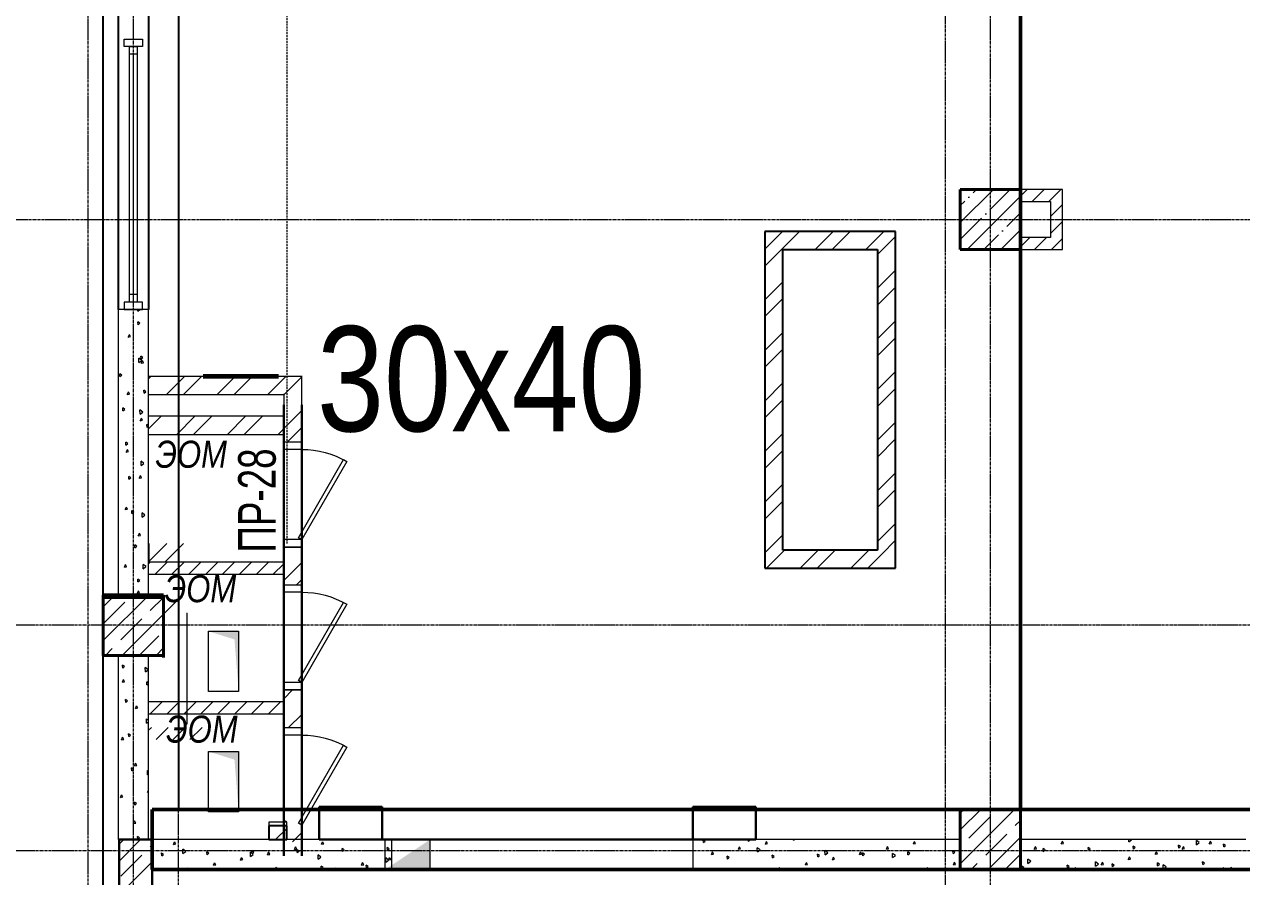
# Model space of a CAD drawing. Header units: millimetres. Extents: x -231292 to 573618, y -153144 to 564035.
# Drawn here: x 20758 to 28855, y -93817 to -88148 of the extents above; entities that cross this region are included whole.
import ezdxf
from ezdxf.enums import TextEntityAlignment as Align

# ---------------------------------------------------------------- set-up
doc = ezdxf.new("R2010")
doc.units = ezdxf.units.MM
for name, pattern in [('CENTER2', [28.575, 19.05, -3.175, 3.175, -3.175]), ('DASHED', [19.05, 12.7, -6.35]), ('HIDDEN2', [4.7625, 3.175, -1.5875])]:
    doc.linetypes.add(name, pattern=pattern)
doc.layers.get('0').update_dxf_attribs({"color": 250})
for name, color, linetype, lineweight in [('11.10.2) люки', 30, 'Continuous', 60), ('АР_Колонны', 250, 'Continuous', 35), ('АР_Мебель', 250, 'Continuous', 5), ('АР_Окна', 250, 'Continuous', 5), ('АР_Стены ЖБ', 250, 'Continuous', 35), ('АР_Стены кирпич', 250, 'Continuous', 20), ('АР_Стены ПЕНОблок', 250, 'Continuous', 20), ('АР_Штриховка', 250, 'Continuous', 0), ('Двери кабины', 250, 'Continuous', 0), ('РД_Оси_100', 250, 'Continuous', 0), ('РД_проем_инж перемыч_фахверк', 250, 'Continuous', 18), ('СС_Отверстия', 250, 'Continuous', 9), ('ЭОМ_отверстия', 250, 'Continuous', 5)]:
    doc.layers.add(name, color=color, linetype=linetype, lineweight=lineweight)
for name, color, linetype, lineweight, plot in [('КР_Балки-0.5', 60, 'Continuous', 50, False), ('РД_Проем', 250, 'Continuous', 0, False), ('РД_проем_инж перемыч_подсчет', 250, 'Continuous', 30, False)]:
    doc.layers.add(name, color=color, linetype=linetype, lineweight=lineweight, plot=plot)
doc.layers.add('МАГНИТЫ', color=7, linetype='Continuous', lineweight=30, true_color=0xd100d1)
doc.layers.add('РД_Витраж_вн', color=250, linetype='Continuous')
doc.layers.add('РД_Перемычка инж проемов', color=250, linetype='Continuous')
doc.styles.add('Arial0', font='arial.ttf')
doc.styles.add('MtXpl_Arial_Narrow', font='ARIALNI.TTF')
doc.styles.add('style1', font='ARIALN.TTF')
doc.styles.add('ккк', font='isocpeur.ttf', dxfattribs={"width": 0.85, "oblique": 15})

# ---------------------------------------------------------------- blocks, each defined once
blk = doc.blocks.new('оси_рен')
at = {"layer": 'РД_Оси_100', "color": 251, "linetype": 'CENTER2', "true_color": 0x636466}
blk.add_line((1189697.958, 195313.25), (1241712.916, 195313.25), dxfattribs=at)
for points in [[(1207952.916, 135558.25), (1207952.916, 223268.25)], [(1208252.916, 135558.25), (1208252.916, 223268.25)], [(1208552.916, 135558.25), (1208552.916, 223268.25)], [(1213652.916, 223268.25), (1213652.916, 135558.25)], [(1213952.916, 135558.25), (1213952.916, 223268.25)], [(1241712.916, 192613.25), (1189697.958, 192613.25)], [(1241712.916, 191113.25), (1190197.958, 191113.25), (1189697.958, 191263.25)]]:
    blk.add_lwpolyline(points, dxfattribs=at)
blk = doc.blocks.new('otv')
at = {"linetype": 'Continuous'}
blk.add_lwpolyline([(0, -1), (0, 0), (1, 0), (1, -1)], close=True, dxfattribs=at)
blk.add_solid([(0, -1), (0, 0), (0.135, -0.137), (1, 0)], dxfattribs=at)
blk = doc.blocks.new('MOK-МаркаПеремычки')
at = {"color": 0, "style": 'ккк', "oblique": 15, "width": 0.85}
blk.add_attdef('АР-ПРОЕМ:ПЕРЕМЫЧКА', text='', height=2.5, dxfattribs=at).set_placement((0, 0), align=Align.MIDDLE)

msp = doc.modelspace()

# ---------------------------------------------------------------- hatches: boundary and pattern name
at = {"layer": 'АР_Штриховка', "linetype": 'Continuous', "lineweight": 5, "true_color": 0x000000}
h = msp.add_hatch(dxfattribs=at)
h.set_pattern_fill('ANSI35', color=18, scale=25, style=0)
h.set_pattern_definition([(45, (8883.46, -162345.28), (-112.2532, 112.2532), []), (45, (8995.71, -162345.28), (-112.2532, 112.2532), [198.4375, -39.6875, 0, -39.6875])])
h.paths.add_polyline_path([(26983.458, -89645.283), (27383.458, -89645.283), (27383.458, -89245.283), (26983.458, -89245.283)], flags=0)
at = {"layer": 'АР_Штриховка', "linetype": 'Continuous', "lineweight": 0, "ltscale": 0.5, "true_color": 0x000000}
h = msp.add_hatch(dxfattribs=at)
h.set_pattern_fill('ANSI31', color=18, scale=25, style=0)
h.set_pattern_definition([(45, (8883.46, -162345.28), (-56.1266, 56.1266), [])])
h.paths.add_polyline_path([(27383.459, -89245.283), (27383.459, -89325.283), (27583.441, -89325.283), (27663.441, -89245.283)], flags=0)
h = msp.add_hatch(dxfattribs=at)
h.set_pattern_fill('ANSI31', color=18, scale=25, style=0)
h.set_pattern_definition([(45, (8883.46, -162345.28), (-56.1266, 56.1266), [])])
h.paths.add_polyline_path([(27583.441, -89565.283), (27663.441, -89645.283), (27663.441, -89245.283), (27583.441, -89325.283)], flags=0)
at = {"layer": 'АР_Штриховка', "linetype": 'Continuous', "lineweight": 0, "true_color": 0x000000}
h = msp.add_hatch(dxfattribs=at)
h.set_pattern_fill('ANSI32', color=18, scale=25, style=0)
h.set_pattern_definition([(45, (8883.46, -162345.28), (-168.3798, 168.3798), []), (45, (8995.7, -162345.28), (-168.3798, 168.3798), [])])
h.paths.add_polyline_path([(25683.458, -89525.283), (25803.458, -89645.283), (26433.458, -89645.283), (26553.458, -89525.283)], flags=0)
at = {"layer": 'АР_Штриховка', "linetype": 'Continuous', "lineweight": 0, "ltscale": 0.5, "true_color": 0x000000}
h = msp.add_hatch(dxfattribs=at)
h.set_pattern_fill('ANSI31', color=18, scale=25, angle=360, style=0)
h.set_pattern_definition([(45, (8883.46, -162345.28), (-56.1266, 56.1266), [])])
h.paths.add_polyline_path([(27663.441, -89645.283), (27583.441, -89565.283), (27383.459, -89565.283), (27383.459, -89645.283)], flags=0)
at = {"layer": 'АР_Штриховка', "linetype": 'Continuous', "lineweight": 0}
h = msp.add_hatch(dxfattribs=at)
h.set_pattern_fill('ANSI32', color=256, scale=25, style=0)
h.set_pattern_definition([(45, (8882.19, -162365.32), (-168.3798, 168.3798), []), (45, (8994.44, -162365.32), (-168.3798, 168.3798), [])])
h.paths.add_polyline_path([(21582.185, -90490.308), (21582.185, -90610.308), (22482.185, -90610.308), (22602.185, -90490.308)], flags=0)
h = msp.add_hatch(dxfattribs=at)
h.set_pattern_fill('ANSI32', color=256, scale=25, angle=-360, style=0)
h.set_pattern_definition([(45, (8883.46, -162360.2), (-168.3798, 168.3798), []), (45, (8995.7, -162360.2), (-168.3798, 168.3798), [])])
h.paths.add_polyline_path([(22603.458, -90485.185), (22483.458, -90605.185), (22483.458, -90755.185), (22513.458, -90835.185), (22603.458, -90875.185)], flags=0)
h.paths.add_polyline_path([(22603.458, -90875.185), (22513.458, -90835.185), (22483.458, -90875.185), (22483.458, -90925.185), (22603.458, -90925.185)], flags=0)
h.paths.add_polyline_path([(22603.458, -91625.185), (22483.458, -91625.185), (22483.458, -91875.185), (22603.458, -91875.185)], flags=0)
h.paths.add_polyline_path([(22603.458, -92575.185), (22483.458, -92575.185), (22483.458, -92825.185), (22603.458, -92825.185)], flags=0)
h.paths.add_polyline_path([(22603.458, -93525.185), (22483.458, -93525.185), (22483.458, -93585.185), (22603.458, -93585.185)], flags=0)
h = msp.add_hatch(dxfattribs=at)
h.set_pattern_fill('ANSI32', color=256, scale=25, style=0)
h.set_pattern_definition([(45, (8883.46, -162360.2), (-168.3798, 168.3798), []), (45, (8995.7, -162360.2), (-168.3798, 168.3798), [])])
h.paths.add_polyline_path([(21583.458, -90755.185), (21583.458, -90875.185), (22483.458, -90875.185), (22513.458, -90835.185), (22483.458, -90755.185)], flags=0)
at = {"layer": 'АР_Штриховка', "linetype": 'Continuous', "lineweight": 0, "ltscale": 0.5}
h = msp.add_hatch(dxfattribs=at)
h.set_pattern_fill('ANSI31', color=256, scale=25, angle=-360, style=0)
h.set_pattern_definition([(45, (8883.46, -162360.19), (-56.1266, 56.1266), [])])
h.paths.add_polyline_path([(22483.458, -91805.185), (22483.458, -91725.185), (21583.458, -91725.185), (21583.458, -91805.185)], flags=0)
h = msp.add_hatch(dxfattribs=at)
h.set_pattern_fill('ANSI31', color=256, scale=25, style=0)
h.set_pattern_definition([(45, (8883.46, -162360.19), (-56.1266, 56.1266), [])])
h.paths.add_polyline_path([(22483.458, -92735.185), (22483.458, -92655.185), (21583.458, -92655.185), (21583.458, -92735.185)], flags=0)
at = {"layer": 'СС_Отверстия', "linetype": 'Continuous', "lineweight": 5, "true_color": 0x000000}
for points in [[(23458.458, -93770.275), (23458.458, -93570.275), (23308.458, -93670.275)], [(23158.458, -93770.275), (23458.458, -93770.275), (23308.458, -93670.275)]]:
    msp.add_hatch(color=18, dxfattribs=at).paths.add_polyline_path(points, flags=0)

# ---------------------------------------------------------------- linework, layer by layer
at = {"lineweight": -3}
for points in [[(21783.458, -93370.275), (36407.809, -93370.275), (36407.809, -76377.472), (21783.458, -76377.472)], [(21283.458, -80265.283), (8983.458, -80265.283), (8983.458, -98050.283), (21283.458, -98050.283)]]:
    msp.add_lwpolyline(points, close=True, dxfattribs=at)
at = {"layer": '11.10.2) люки'}
msp.add_lwpolyline([(21947.926, -90488.903), (22447.926, -90488.903)], dxfattribs=at)
at = {"layer": 'АР_Колонны', "color": 18, "linetype": 'HIDDEN2', "lineweight": 25, "true_color": 0x000000}
for p, q in [((26983.458, -89245.283), (27383.458, -89245.283)), ((26983.458, -89645.283), (26983.458, -89245.283)), ((27383.458, -89245.283), (27383.458, -89645.283)), ((27383.458, -89645.283), (26983.458, -89645.283)), ((21283.458, -91945.283), (21683.458, -91945.283)), ((21283.458, -92345.283), (21283.458, -91945.283)), ((21683.458, -91945.283), (21683.458, -92345.283)), ((21683.458, -92345.283), (21283.458, -92345.283)), ((26983.458, -93370.283), (27383.458, -93370.283)), ((26983.458, -93770.283), (26983.458, -93370.283)), ((27383.458, -93370.283), (27383.458, -93770.283)), ((27383.458, -93770.283), (26983.458, -93770.283))]:
    msp.add_line(p, q, dxfattribs=at)
at = {"layer": 'АР_Колонны', "color": 18, "linetype": 'Continuous', "lineweight": 30, "true_color": 0x000000}
for p, q in [((27383.458, -89245.283), (26983.458, -89245.283)), ((26983.458, -89245.283), (26983.458, -89645.283)), ((27383.458, -89645.283), (27383.458, -89245.283)), ((26983.458, -89645.283), (27383.458, -89645.283)), ((21683.458, -91945.283), (21283.458, -91945.283)), ((21283.458, -91945.283), (21283.458, -92345.283)), ((21683.458, -92345.283), (21683.458, -91945.283)), ((21283.458, -92345.283), (21683.458, -92345.283)), ((27383.458, -93370.283), (26983.458, -93370.283)), ((26983.458, -93370.283), (26983.458, -93770.283)), ((27383.458, -93770.283), (27383.458, -93370.283)), ((26983.458, -93770.283), (27383.458, -93770.283))]:
    msp.add_line(p, q, dxfattribs=at)
at = {"layer": 'АР_Колонны', "linetype": 'HIDDEN2', "lineweight": 25}
for p, q in [((21283.458, -91960.193), (21683.458, -91960.193)), ((21683.458, -91960.193), (21683.458, -92360.193))]:
    msp.add_line(p, q, dxfattribs=at)
at = {"layer": 'АР_Колонны', "linetype": 'Continuous', "lineweight": 35}
for p in [(21283.458, -91960.193), (21683.458, -92360.193)]:
    msp.add_line(p, (21683.458, -91960.193), dxfattribs=at)
at = {"layer": 'АР_Мебель', "color": 18, "linetype": 'DASHED', "true_color": 0x000000}
for p, q in [((21583.458, -91600.283), (21583.458, -76465.283)), ((22503.452, -76465.314), (22503.417, -91600.314))]:
    msp.add_line(p, q, dxfattribs=at)
at = {"layer": 'АР_Окна', "color": 18, "linetype": 'Continuous', "lineweight": 5, "true_color": 0x000000}
for p, q in [((21383.458, -90045.283), (21383.458, -88245.283)), ((21583.458, -90045.283), (21583.458, -88245.283)), ((21508.458, -88345.283), (21458.458, -88345.283)), ((21483.458, -89945.283), (21483.458, -88345.283)), ((21508.458, -89945.283), (21458.458, -89945.283))]:
    msp.add_line(p, q, dxfattribs=at)
for points in [[(21423.458, -88295.283), (21423.458, -88245.283), (21543.458, -88245.283), (21543.458, -88295.283)], [(21508.458, -89995.283), (21458.458, -89995.283), (21458.458, -88295.283), (21508.458, -88295.283)], [(21423.458, -89995.283), (21423.458, -90045.283), (21543.458, -90045.283), (21543.458, -89995.283)]]:
    msp.add_lwpolyline(points, close=True, dxfattribs=at)
at = {"layer": 'АР_Стены ЖБ', "color": 18, "linetype": 'Continuous', "lineweight": 40, "true_color": 0x000000}
for p, q in [((27383.458, -89245.283), (26983.458, -89245.283)), ((26983.458, -89245.283), (26983.458, -89645.283)), ((27383.458, -89645.283), (27383.458, -89245.283)), ((26983.458, -89645.283), (27383.458, -89645.283)), ((21683.458, -91945.283), (21283.458, -91945.283)), ((21283.458, -91945.283), (21283.458, -92345.283)), ((21683.458, -92345.283), (21683.458, -91945.283)), ((21283.458, -92345.283), (21683.458, -92345.283)), ((27383.458, -93370.283), (26983.458, -93370.283)), ((26983.458, -93370.283), (26983.458, -93770.283)), ((27383.458, -93770.283), (27383.458, -93370.283)), ((26983.458, -93770.283), (27383.458, -93770.283))]:
    msp.add_line(p, q, dxfattribs=at)
at = {"layer": 'АР_Стены ЖБ', "linetype": 'Continuous', "lineweight": 40}
for p, q in [((21683.458, -91960.193), (21283.458, -91960.193)), ((21683.458, -92360.193), (21683.458, -91960.193))]:
    msp.add_line(p, q, dxfattribs=at)
at = {"layer": 'АР_Стены ЖБ', "color": 18, "linetype": 'Continuous', "lineweight": 30, "true_color": 0x000000}
for p, q in [((21608.506, -93570.275), (21388.506, -93570.275)), ((21388.506, -93570.275), (21388.506, -98050.283)), ((21608.506, -98270.283), (21608.506, -93570.275))]:
    msp.add_line(p, q, dxfattribs=at)
at = {"layer": 'АР_Стены кирпич', "color": 18, "linetype": 'Continuous', "lineweight": 25, "true_color": 0x000000}
for p, q in [((26553.458, -89525.283), (25683.458, -89525.283)), ((25683.458, -89525.283), (25683.458, -91765.283)), ((26553.458, -91765.283), (26553.458, -89525.283)), ((25803.458, -89645.283), (26433.458, -89645.283)), ((25803.458, -91645.283), (25803.458, -89645.283)), ((26433.458, -89645.283), (26433.458, -91645.283)), ((21583.458, -91600.283), (21583.458, -91720.283)), ((26433.458, -91645.283), (25803.458, -91645.283)), ((25683.458, -91765.283), (26553.458, -91765.283)), ((21683.458, -91945.283), (21683.458, -92065.283)), ((22503.458, -93480.275), (22383.458, -93480.275)), ((22383.458, -93480.275), (22383.458, -93570.275)), ((22503.458, -93570.275), (22503.458, -93480.275)), ((22383.458, -93570.275), (22503.458, -93570.275))]:
    msp.add_line(p, q, dxfattribs=at)
at = {"layer": 'АР_Стены кирпич', "linetype": 'Continuous', "lineweight": 20}
for p, q in [((22602.185, -90490.308), (21582.185, -90490.308)), ((22603.458, -90925.185), (22603.458, -90485.185)), ((21582.185, -90610.308), (22482.185, -90610.308)), ((22483.458, -90605.185), (22483.458, -90755.185)), ((22483.458, -90755.185), (21583.458, -90755.185)), ((21583.458, -90875.185), (22483.458, -90875.185)), ((22483.458, -90875.185), (22483.458, -90925.185)), ((22483.458, -90925.185), (22603.458, -90925.185)), ((22603.458, -91625.185), (22483.458, -91625.185)), ((22483.458, -91625.185), (22483.458, -91875.185)), ((22603.458, -91875.185), (22603.458, -91625.185)), ((22483.458, -91875.185), (22603.458, -91875.185)), ((22603.458, -92575.185), (22483.458, -92575.185)), ((22483.458, -92575.185), (22483.458, -92825.185)), ((22603.458, -92825.185), (22603.458, -92575.185)), ((22483.458, -92825.185), (22603.458, -92825.185))]:
    msp.add_line(p, q, dxfattribs=at)
at = {"layer": 'АР_Стены кирпич', "linetype": 'Continuous', "lineweight": 0}
for p, q in [((22483.458, -90925.185), (22483.458, -91625.185)), ((22603.458, -91625.185), (22603.458, -90925.185)), ((22483.458, -91875.185), (22483.458, -92575.185)), ((22603.458, -92575.185), (22603.458, -91875.185)), ((22483.458, -92825.185), (22483.458, -93525.185)), ((22603.458, -93525.185), (22603.458, -92825.185))]:
    msp.add_line(p, q, dxfattribs=at)
at = {"layer": 'АР_Стены ПЕНОблок', "color": 18, "linetype": 'Continuous', "lineweight": 20, "true_color": 0x000000}
for p, q in [((27383.459, -89245.283), (27383.459, -89325.283)), ((27663.441, -89245.283), (27383.459, -89245.283)), ((27663.441, -89645.283), (27663.441, -89245.283)), ((27383.459, -89325.283), (27583.441, -89325.283)), ((27583.441, -89325.283), (27583.441, -89565.283)), ((27583.441, -89565.283), (27383.459, -89565.283)), ((27383.459, -89565.283), (27383.459, -89645.283)), ((27383.459, -89645.283), (27663.441, -89645.283)), ((21583.458, -90045.283), (21383.458, -90045.283)), ((21383.458, -90045.283), (21383.458, -91945.283)), ((21583.458, -91945.283), (21583.458, -90045.283)), ((21383.458, -91945.283), (21583.458, -91945.283)), ((21583.458, -92345.283), (21383.458, -92345.283)), ((21383.458, -92345.283), (21383.458, -93570.275)), ((21583.458, -93570.275), (21583.458, -92345.283)), ((21582.458, -92825.275), (21582.458, -92905.275)), ((21383.458, -93570.275), (21583.458, -93570.275)), ((22383.458, -93570.275), (21608.506, -93570.275)), ((21608.506, -93570.275), (21608.506, -93770.275)), ((23203.458, -93570.275), (22383.458, -93570.275)), ((23203.458, -93770.275), (23203.458, -93570.275)), ((26983.458, -93570.275), (25203.458, -93570.275)), ((25203.458, -93570.275), (25203.458, -93770.275)), ((26983.458, -93770.275), (26983.458, -93570.275)), ((28883.458, -93570.283), (27383.458, -93570.283)), ((27383.458, -93570.283), (27383.458, -93770.283)), ((21608.506, -93770.275), (22383.458, -93770.275)), ((22383.458, -93770.275), (23203.458, -93770.275)), ((25203.458, -93770.275), (26983.458, -93770.275)), ((27383.458, -93770.283), (28883.458, -93770.283))]:
    msp.add_line(p, q, dxfattribs=at)
at = {"layer": 'АР_Стены ПЕНОблок', "linetype": 'Continuous', "lineweight": 20}
for p, q in [((22483.458, -91725.185), (21583.458, -91725.185)), ((22483.458, -91805.185), (22483.458, -91725.185)), ((21583.458, -91805.185), (22483.458, -91805.185)), ((22483.458, -92655.185), (21583.458, -92655.185)), ((22483.458, -92735.185), (22483.458, -92655.185)), ((21583.458, -92735.185), (22483.458, -92735.185))]:
    msp.add_line(p, q, dxfattribs=at)
at = {"layer": 'АР_Штриховка', "color": 18, "linetype": 'Continuous', "lineweight": 0, "true_color": 0x000000}
for p, q in [((25683.458, -89643.188), (25742.411, -89584.236)), ((26433.458, -89678.961), (26553.458, -89558.961)), ((25683.458, -89755.442), (25798.537, -89640.362)), ((26433.458, -89903.467), (26553.458, -89783.467)), ((25683.458, -89979.948), (25803.458, -89859.948)), ((26433.458, -90015.721), (26553.458, -89895.721)), ((25683.458, -90092.201), (25803.458, -89972.201)), ((21513.705, -90054.653), (21513.511, -90045.283)), ((21513.684, -90054.645), (21526.484, -90045.283)), ((21526.222, -90135.835), (21512.887, -90126.653)), ((21514.586, -90145.57), (21512.925, -90126.592)), ((21514.588, -90145.572), (21526.262, -90135.776)), ((26433.458, -90240.227), (26553.458, -90120.227)), ((21386.127, -90253.388), (21383.458, -90251.55)), ((21383.458, -90255.603), (21386.167, -90253.329)), ((21449.299, -90227.585), (21457.047, -90210.182)), ((21449.32, -90227.639), (21464.279, -90224.731)), ((21464.281, -90224.731), (21457.069, -90210.235)), ((25683.458, -90316.708), (25803.458, -90196.708)), ((26433.458, -90352.48), (26553.458, -90232.48)), ((25683.458, -90428.961), (25803.458, -90308.961)), ((21539.234, -90383.993), (21520.193, -90368.92)), ((21520.791, -90397.479), (21520.201, -90368.91)), ((21520.771, -90397.472), (21539.221, -90383.976)), ((21546.146, -90363.565), (21532.811, -90354.383)), ((21534.509, -90373.3), (21532.849, -90354.322)), ((21534.511, -90373.302), (21546.186, -90363.506)), ((21535.839, -90401.526), (21543.587, -90384.123)), ((21535.859, -90401.581), (21550.819, -90398.673)), ((21550.821, -90398.672), (21543.609, -90384.177)), ((21406.051, -90481.118), (21392.716, -90471.936)), ((21394.415, -90490.853), (21392.755, -90471.876)), ((21394.417, -90490.856), (21406.091, -90481.059)), ((26433.458, -90576.987), (26553.458, -90456.987)), ((21442.859, -90610.363), (21450.607, -90592.96)), ((21457.841, -90607.508), (21450.629, -90593.013)), ((21566.069, -90591.295), (21552.735, -90582.113)), ((21554.433, -90601.03), (21552.773, -90582.053)), ((21554.435, -90601.032), (21566.11, -90591.236)), ((25683.458, -90653.467), (25803.458, -90533.467)), ((26433.458, -90689.24), (26553.458, -90569.24)), ((21442.879, -90610.417), (21457.839, -90607.509)), ((25683.458, -90765.721), (25803.458, -90645.721)), ((21425.975, -90708.848), (21412.64, -90699.666)), ((21414.339, -90718.583), (21412.678, -90699.606)), ((21414.34, -90718.586), (21426.015, -90708.79)), ((21546.321, -90726.82), (21527.279, -90711.747)), ((21527.878, -90740.306), (21527.287, -90711.737)), ((21527.857, -90740.299), (21546.308, -90726.803)), ((21529.399, -90784.304), (21537.147, -90766.901)), ((21529.419, -90784.358), (21544.379, -90781.45)), ((21544.381, -90781.449), (21537.169, -90766.954)), ((21583.458, -90817.279), (21572.658, -90809.843)), ((21574.357, -90828.76), (21572.697, -90809.783)), ((21574.359, -90828.762), (21583.458, -90821.127)), ((26433.458, -90913.746), (26553.458, -90793.746)), ((25683.458, -90990.227), (25803.458, -90870.227)), ((26433.458, -91025.999), (26553.458, -90905.999)), ((21445.899, -90936.578), (21432.564, -90927.396)), ((21434.262, -90946.314), (21432.602, -90927.336)), ((21434.264, -90946.316), (21445.939, -90936.52)), ((21436.419, -90993.141), (21444.167, -90975.737)), ((21436.439, -90993.194), (21451.399, -90990.287)), ((21451.401, -90990.286), (21444.189, -90975.79)), ((25683.458, -91102.48), (25803.458, -90982.48)), ((21553.407, -91069.647), (21534.366, -91054.574)), ((21534.964, -91083.133), (21534.374, -91054.564)), ((21534.944, -91083.125), (21553.395, -91069.629)), ((21465.823, -91164.308), (21452.488, -91155.126)), ((21454.186, -91174.044), (21452.526, -91155.066)), ((21522.959, -91167.082), (21530.707, -91149.679)), ((21537.941, -91164.227), (21530.729, -91149.732)), ((26433.458, -91250.506), (26553.458, -91130.506)), ((21454.188, -91174.046), (21465.863, -91164.25)), ((21522.979, -91167.136), (21537.939, -91164.228)), ((25683.458, -91326.987), (25803.458, -91206.987)), ((26433.458, -91362.759), (26553.458, -91242.759)), ((25683.458, -91439.24), (25803.458, -91319.24)), ((21429.979, -91375.918), (21437.727, -91358.515)), ((21429.999, -91375.972), (21444.959, -91373.064)), ((21444.96, -91373.063), (21437.749, -91358.568)), ((21485.746, -91392.038), (21472.412, -91382.857)), ((21474.11, -91401.774), (21472.45, -91382.796)), ((21474.112, -91401.776), (21485.786, -91391.98)), ((21560.494, -91412.473), (21541.453, -91397.401)), ((21542.051, -91425.96), (21541.46, -91397.391)), ((21542.03, -91425.952), (21560.481, -91412.456)), ((26433.458, -91587.265), (26553.458, -91467.265)), ((21516.519, -91549.86), (21524.267, -91532.457)), ((21516.539, -91549.913), (21531.499, -91547.005)), ((21531.5, -91547.004), (21524.289, -91532.509)), ((25683.458, -91663.746), (25803.458, -91543.746)), ((21505.67, -91619.768), (21492.335, -91610.587)), ((21494.034, -91629.504), (21492.374, -91610.526)), ((21494.036, -91629.506), (21505.71, -91619.71)), ((21585.806, -91720.283), (21705.806, -91600.283)), ((21698.059, -91720.283), (21818.059, -91600.283)), ((25694.175, -91765.283), (25814.175, -91645.283)), ((25918.681, -91765.283), (26038.681, -91645.283)), ((26030.934, -91765.283), (26150.934, -91645.283)), ((26255.441, -91765.283), (26375.441, -91645.283)), ((26460.576, -91672.401), (26553.458, -91579.519)), ((26367.694, -91765.283), (26460.576, -91672.401)), ((21423.539, -91758.696), (21431.287, -91741.293)), ((21423.559, -91758.75), (21438.519, -91755.842)), ((21438.52, -91755.841), (21431.309, -91741.346)), ((21567.581, -91755.3), (21548.539, -91740.227)), ((21549.138, -91768.786), (21548.547, -91740.218)), ((21549.117, -91768.779), (21567.568, -91755.283)), ((21525.594, -91847.498), (21512.259, -91838.317)), ((21513.958, -91857.234), (21512.297, -91838.256)), ((21513.959, -91857.236), (21525.634, -91847.44)), ((21510.079, -91932.638), (21517.827, -91915.234)), ((21510.099, -91932.691), (21525.059, -91929.783)), ((21525.06, -91929.782), (21517.849, -91915.287)), ((21683.458, -91959.39), (21697.566, -91945.283)), ((21689.819, -92065.283), (21809.819, -91945.283)), ((21425.347, -92420.511), (21412.012, -92411.33)), ((21413.711, -92430.248), (21412.05, -92411.27)), ((21413.712, -92430.25), (21425.387, -92420.454)), ((21581.754, -92440.954), (21562.712, -92425.881)), ((21563.311, -92454.44), (21562.72, -92425.871)), ((21563.29, -92454.433), (21581.741, -92440.936)), ((21410.659, -92524.252), (21418.407, -92506.849)), ((21410.679, -92524.305), (21425.639, -92521.397)), ((21425.64, -92521.396), (21418.428, -92506.901)), ((21583.458, -92529.375), (21572.031, -92521.507)), ((21573.729, -92540.424), (21572.069, -92521.447)), ((21573.731, -92540.426), (21583.458, -92532.264)), ((21445.271, -92648.241), (21431.936, -92639.06)), ((21433.634, -92657.978), (21431.974, -92639)), ((21433.636, -92657.98), (21445.311, -92648.184)), ((21497.199, -92698.193), (21504.947, -92680.79)), ((21497.219, -92698.246), (21512.179, -92695.338)), ((21512.18, -92695.337), (21504.968, -92680.842)), ((21583.458, -92779.52), (21569.799, -92768.708)), ((21570.398, -92797.267), (21569.807, -92768.698)), ((21570.377, -92797.259), (21583.458, -92787.691)), ((21404.219, -92907.03), (21411.967, -92889.627)), ((21404.239, -92907.082), (21419.199, -92904.174)), ((21419.2, -92904.173), (21411.988, -92889.678)), ((21465.195, -92875.972), (21451.86, -92866.79)), ((21453.558, -92885.708), (21451.898, -92866.73)), ((21453.56, -92885.71), (21465.235, -92875.914)), ((21485.119, -93103.702), (21471.784, -93094.52)), ((21473.482, -93113.438), (21471.822, -93094.46)), ((21473.484, -93113.44), (21485.158, -93103.644)), ((21490.759, -93080.971), (21498.507, -93063.568)), ((21490.779, -93081.023), (21505.739, -93078.115)), ((21505.74, -93078.115), (21498.528, -93063.619)), ((21583.458, -93116.737), (21576.886, -93111.535)), ((21577.484, -93140.093), (21576.894, -93111.525)), ((21577.464, -93140.086), (21583.458, -93135.701)), ((21577.299, -93254.912), (21583.458, -93241.079)), ((21577.318, -93254.965), (21583.458, -93253.771)), ((21397.779, -93289.808), (21405.527, -93272.404)), ((21397.798, -93289.86), (21412.758, -93286.952)), ((21412.76, -93286.951), (21405.548, -93272.456)), ((21505.042, -93331.432), (21491.708, -93322.25)), ((21493.406, -93341.168), (21491.745, -93322.19)), ((21493.408, -93341.17), (21505.082, -93331.374)), ((21484.319, -93463.749), (21492.067, -93446.346)), ((21484.338, -93463.801), (21499.298, -93460.893)), ((21499.3, -93460.892), (21492.088, -93446.397)), ((22429.89, -93570.275), (22503.458, -93496.708)), ((21524.966, -93559.162), (21511.631, -93549.98)), ((21513.33, -93568.898), (21511.669, -93549.921)), ((21513.331, -93568.9), (21525.006, -93559.104)), ((21750.379, -93602.795), (21758.127, -93585.392)), ((21765.36, -93599.938), (21758.148, -93585.443)), ((22734.519, -93602.261), (22742.267, -93584.858)), ((22749.499, -93599.404), (22742.288, -93584.908)), ((25286.334, -93580.83), (25272.999, -93571.649)), ((25274.705, -93590.555), (25273.045, -93571.577)), ((25274.707, -93590.557), (25286.382, -93580.761)), ((25574.818, -93583.178), (25573.69, -93570.275)), ((25574.82, -93583.181), (25586.495, -93573.384)), ((25586.446, -93573.455), (25581.829, -93570.275)), ((25686.938, -93600.657), (25694.687, -93583.254)), ((25701.919, -93597.8), (25694.707, -93583.305)), ((25874.932, -93575.802), (25874.448, -93570.275)), ((25874.933, -93575.804), (25881.522, -93570.275)), ((26671.078, -93600.123), (26678.827, -93582.72)), ((26686.058, -93597.266), (26678.847, -93582.77)), ((27655.218, -93599.589), (27662.966, -93582.186)), ((27670.198, -93596.731), (27662.986, -93582.236)), ((28104.68, -93585.846), (28104.359, -93570.283)), ((28104.65, -93585.835), (28123.101, -93572.339)), ((28123.12, -93572.364), (28120.49, -93570.283)), ((28573.027, -93591.285), (28553.985, -93576.212)), ((28554.588, -93604.766), (28553.997, -93576.197)), ((28554.557, -93604.755), (28573.008, -93591.259)), ((28639.358, -93599.054), (28647.106, -93581.651)), ((28654.338, -93596.197), (28647.126, -93581.701)), ((21684.984, -93669.339), (21671.65, -93660.158)), ((21673.348, -93679.075), (21671.688, -93660.097)), ((21673.35, -93679.077), (21685.024, -93669.281)), ((21750.398, -93602.847), (21765.358, -93599.939)), ((21831.51, -93650.308), (21812.469, -93635.235)), ((21813.068, -93663.794), (21812.477, -93635.225)), ((21813.047, -93663.786), (21831.498, -93650.29)), ((21985.097, -93661.963), (21971.762, -93652.782)), ((21973.461, -93671.698), (21971.801, -93652.721)), ((21973.463, -93671.7), (21985.137, -93661.904)), ((22281.417, -93669.228), (22262.376, -93654.155)), ((22262.975, -93682.714), (22262.384, -93654.145)), ((22262.953, -93682.706), (22281.404, -93669.21)), ((22285.209, -93654.588), (22271.874, -93645.406)), ((22273.574, -93664.322), (22271.914, -93645.344)), ((22273.576, -93664.324), (22285.251, -93654.528)), ((22375.479, -93672.051), (22383.227, -93654.648)), ((22375.498, -93672.103), (22383.458, -93670.555)), ((22383.458, -93655.122), (22383.248, -93654.699)), ((22390.459, -93669.194), (22383.458, -93655.122)), ((22383.458, -93670.555), (22390.458, -93669.195)), ((22554.999, -93637.156), (22562.747, -93619.753)), ((22555.018, -93637.207), (22569.978, -93634.3)), ((22569.979, -93634.299), (22562.768, -93619.804)), ((22585.322, -93647.212), (22571.987, -93638.03)), ((22573.687, -93656.945), (22572.027, -93637.967)), ((22573.689, -93656.947), (22585.364, -93647.151)), ((22734.538, -93602.312), (22749.498, -93599.404)), ((22885.434, -93639.836), (22872.099, -93630.655)), ((22873.8, -93649.568), (22872.14, -93630.591)), ((22873.802, -93649.57), (22885.477, -93639.774)), ((23185.547, -93632.46), (23172.212, -93623.279)), ((23173.914, -93642.192), (23172.253, -93623.214)), ((23173.915, -93642.194), (23185.59, -93632.398)), ((25327.898, -93670.448), (25335.647, -93653.045)), ((25327.918, -93670.499), (25342.878, -93667.591)), ((25342.879, -93667.59), (25335.667, -93653.095)), ((25507.418, -93635.553), (25515.167, -93618.15)), ((25507.438, -93635.604), (25522.398, -93632.696)), ((25522.399, -93632.695), (25515.187, -93618.2)), ((25652.175, -93639.716), (25633.134, -93624.644)), ((25633.735, -93653.2), (25633.144, -93624.631)), ((25633.708, -93653.19), (25652.159, -93639.694)), ((25686.958, -93600.709), (25701.918, -93597.801)), ((26046.577, -93676.256), (26033.242, -93667.075)), ((26034.95, -93685.978), (26033.29, -93667.001)), ((26102.082, -93658.637), (26083.041, -93643.564)), ((26083.642, -93672.12), (26083.051, -93643.551)), ((26083.615, -93672.11), (26102.066, -93658.614)), ((26312.038, -93669.913), (26319.787, -93652.51)), ((26312.057, -93669.964), (26327.017, -93667.056)), ((26327.018, -93667.056), (26319.807, -93652.561)), ((26346.69, -93668.881), (26333.355, -93659.699)), ((26335.063, -93678.602), (26333.403, -93659.624)), ((26335.065, -93678.604), (26346.739, -93668.808)), ((26491.558, -93635.018), (26499.307, -93617.615)), ((26491.577, -93635.069), (26506.537, -93632.161)), ((26506.538, -93632.161), (26499.327, -93617.666)), ((26551.989, -93677.557), (26532.948, -93662.484)), ((26533.549, -93691.04), (26532.958, -93662.471)), ((26646.802, -93661.505), (26633.467, -93652.323)), ((26635.176, -93671.225), (26633.516, -93652.248)), ((26635.178, -93671.227), (26646.853, -93661.431)), ((26671.097, -93600.174), (26686.057, -93597.266)), ((26946.914, -93654.129), (26933.58, -93644.948)), ((26935.289, -93663.848), (26933.629, -93644.871)), ((26935.291, -93663.851), (26946.966, -93654.055)), ((27475.698, -93634.484), (27483.446, -93617.081)), ((27475.717, -93634.535), (27490.677, -93631.627)), ((27490.678, -93631.626), (27483.466, -93617.131)), ((27547.139, -93639.378), (27533.805, -93630.196)), ((27535.515, -93649.095), (27533.855, -93630.118)), ((27535.517, -93649.097), (27547.192, -93639.301)), ((27655.237, -93599.64), (27670.197, -93596.732)), ((27847.252, -93632.002), (27833.917, -93622.821)), ((27835.629, -93641.719), (27833.968, -93622.741)), ((27835.63, -93641.721), (27847.305, -93631.925)), ((28147.364, -93624.626), (28134.029, -93615.445)), ((28135.742, -93634.342), (28134.081, -93615.364)), ((28135.744, -93634.344), (28147.418, -93624.548)), ((28280.318, -93668.845), (28288.066, -93651.442)), ((28280.337, -93668.895), (28295.297, -93665.987)), ((28295.298, -93665.987), (28288.086, -93651.492)), ((28447.477, -93617.251), (28434.142, -93608.069)), ((28435.855, -93626.965), (28434.194, -93607.988)), ((28435.857, -93626.967), (28447.531, -93617.171)), ((28459.838, -93633.949), (28467.586, -93616.546)), ((28459.857, -93634), (28474.817, -93631.092)), ((28474.818, -93631.092), (28467.606, -93616.597)), ((28639.377, -93599.105), (28654.337, -93596.197)), ((28747.589, -93609.875), (28734.254, -93600.693)), ((28735.968, -93619.589), (28734.308, -93600.611)), ((28735.97, -93619.591), (28747.644, -93609.795)), ((22016.439, -93741.841), (22024.187, -93724.438)), ((22016.458, -93741.893), (22031.418, -93738.985)), ((22031.419, -93738.984), (22024.208, -93724.489)), ((22195.959, -93706.946), (22203.707, -93689.543)), ((22195.978, -93706.998), (22210.938, -93704.09)), ((22210.939, -93704.089), (22203.728, -93689.594)), ((22731.324, -93688.148), (22712.283, -93673.075)), ((22712.882, -93701.633), (22712.291, -93673.065)), ((22712.86, -93701.625), (22731.31, -93688.129)), ((22745.34, -93757.389), (22732.005, -93748.208)), ((22733.706, -93767.122), (22732.046, -93748.144)), ((23000.579, -93741.307), (23008.327, -93723.904)), ((23000.598, -93741.358), (23015.558, -93738.45)), ((23015.559, -93738.45), (23008.348, -93723.955)), ((23045.452, -93750.013), (23032.118, -93740.832)), ((23033.819, -93759.745), (23032.159, -93740.767)), ((23033.821, -93759.747), (23045.495, -93749.951)), ((23181.231, -93707.068), (23162.19, -93691.996)), ((23162.789, -93720.553), (23162.198, -93691.984)), ((23162.766, -93720.545), (23181.217, -93707.049)), ((23180.099, -93706.412), (23187.847, -93689.009)), ((23180.118, -93706.463), (23195.078, -93703.555)), ((23195.079, -93703.555), (23187.868, -93689.059)), ((25446.352, -93691.008), (25433.017, -93681.826)), ((25434.724, -93700.732), (25433.063, -93681.754)), ((25434.726, -93700.734), (25446.4, -93690.938)), ((25746.465, -93683.632), (25733.13, -93674.451)), ((25734.837, -93693.355), (25733.177, -93674.378)), ((25734.839, -93693.357), (25746.513, -93683.561)), ((25952.998, -93739.704), (25960.747, -93722.301)), ((25953.018, -93739.755), (25967.978, -93736.847)), ((25967.978, -93736.846), (25960.767, -93722.351)), ((26034.952, -93685.981), (26046.626, -93676.185)), ((26132.518, -93704.808), (26140.267, -93687.405)), ((26132.538, -93704.86), (26147.497, -93701.952)), ((26147.498, -93701.951), (26140.287, -93687.456)), ((26533.521, -93691.03), (26551.972, -93677.533)), ((26937.138, -93739.169), (26944.887, -93721.766)), ((26937.157, -93739.22), (26952.117, -93736.312)), ((26952.118, -93736.312), (26944.906, -93721.816)), ((26983.458, -93681.882), (26982.855, -93681.404)), ((26983.456, -93709.959), (26982.865, -93681.391)), ((26983.428, -93709.949), (26983.458, -93709.927)), ((27407.045, -93756.931), (27393.71, -93747.749)), ((27395.421, -93766.649), (27393.761, -93747.671)), ((27451.803, -93715.397), (27432.761, -93700.325)), ((27433.363, -93728.879), (27432.773, -93700.311)), ((27433.334, -93728.869), (27451.785, -93715.373)), ((27707.158, -93749.555), (27693.823, -93740.373)), ((27695.534, -93759.272), (27693.874, -93740.294)), ((27695.536, -93759.274), (27707.21, -93749.478)), ((27901.71, -93734.318), (27882.668, -93719.245)), ((27883.27, -93747.799), (27882.68, -93719.23)), ((27883.241, -93747.789), (27901.691, -93734.293)), ((27921.278, -93738.635), (27929.026, -93721.232)), ((27921.297, -93738.686), (27936.257, -93735.778)), ((27936.258, -93735.777), (27929.046, -93721.282)), ((28007.27, -93742.179), (27993.935, -93732.998)), ((27995.647, -93751.895), (27993.987, -93732.918)), ((27995.649, -93751.897), (28007.323, -93742.101)), ((28100.798, -93703.74), (28108.546, -93686.337)), ((28100.817, -93703.79), (28115.777, -93700.883)), ((28115.778, -93700.882), (28108.566, -93686.387)), ((28307.382, -93734.803), (28294.048, -93725.622)), ((28295.76, -93744.519), (28294.1, -93725.541)), ((28295.762, -93744.521), (28307.437, -93734.725)), ((28351.616, -93753.238), (28332.575, -93738.165)), ((28333.177, -93766.719), (28332.587, -93738.15)), ((28333.147, -93766.708), (28351.598, -93753.212)), ((28607.495, -93727.428), (28594.16, -93718.246)), ((28595.873, -93737.142), (28594.213, -93718.164)), ((28595.875, -93737.144), (28607.55, -93727.348)), ((21831.706, -93770.275), (21831.706, -93770.274)), ((21839.795, -93770.275), (21844.667, -93759.333)), ((21850.106, -93770.275), (21844.688, -93759.384)), ((22142.406, -93770.275), (22131.78, -93762.959)), ((22132.465, -93770.275), (22131.819, -93762.897)), ((22445.227, -93764.765), (22431.893, -93755.583)), ((22433.223, -93770.275), (22431.932, -93755.521)), ((22438.63, -93770.275), (22445.269, -93764.704)), ((22733.708, -93767.124), (22745.382, -93757.328)), ((22823.697, -93770.275), (22828.807, -93758.799)), ((22834.512, -93770.275), (22828.828, -93758.85)), ((25775.403, -93770.275), (25781.227, -93757.196)), ((25787.729, -93770.275), (25781.247, -93757.246)), ((26493.952, -93770.275), (26493.373, -93769.876)), ((26493.463, -93770.275), (26493.421, -93769.801)), ((26759.305, -93770.275), (26765.367, -93756.661)), ((26772.135, -93770.275), (26765.387, -93756.712)), ((26804.777, -93770.275), (26793.485, -93762.501)), ((26794.221, -93770.275), (26793.534, -93762.424)), ((27395.423, -93766.651), (27407.097, -93756.855)), ((27743.204, -93770.283), (27749.506, -93756.127)), ((27756.544, -93770.283), (27749.526, -93756.177)), ((28727.106, -93770.283), (28733.646, -93755.593)), ((28740.878, -93770.138), (28733.666, -93755.643)), ((28740.134, -93770.283), (28740.877, -93770.138)), ((28799.154, -93770.283), (28782.482, -93757.085)), ((28782.767, -93770.283), (28782.494, -93757.07))]:
    msp.add_line(p, q, dxfattribs=at)
at = {"layer": 'АР_Штриховка', "color": 18, "linetype": 'Continuous', "lineweight": 5, "true_color": 0x000000}
for p, q in [((21283.458, -92022.631), (21360.806, -91945.283)), ((21283.458, -92247.137), (21585.312, -91945.283)), ((21596.133, -92046.715), (21683.458, -91959.39)), ((21287.437, -92130.905), (21427.753, -91990.589)), ((21399.69, -92243.158), (21540.007, -92102.842)), ((21409.819, -92345.283), (21683.458, -92071.644)), ((21522.072, -92345.283), (21652.26, -92215.095)), ((21634.325, -92345.283), (21683.458, -92296.15)), ((21297.566, -92345.283), (21343.563, -92299.285)), ((26983.458, -93506.836), (27120.011, -93370.283)), ((26983.458, -93731.342), (27344.517, -93370.283)), ((26983.458, -93394.583), (27007.758, -93370.283)), ((27040.413, -93562.134), (27180.73, -93421.817)), ((27349.11, -93477.944), (27383.458, -93443.595)), ((21388.506, -93713.634), (21531.865, -93570.275)), ((21388.506, -93601.381), (21419.612, -93570.275)), ((27152.667, -93674.387), (27292.983, -93534.07)), ((27169.024, -93770.283), (27383.458, -93555.849)), ((21596.133, -93618.26), (21608.506, -93605.887)), ((26983.458, -93619.089), (26984.287, -93618.26)), ((27281.277, -93770.283), (27383.458, -93668.102)), ((21388.506, -93938.14), (21608.506, -93718.141)), ((21399.69, -93814.703), (21540.007, -93674.387)), ((27056.771, -93770.283), (27096.54, -93730.513))]:
    msp.add_line(p, q, dxfattribs=at)
at = {"layer": 'АР_Штриховка', "color": 18, "linetype": 'Continuous', "lineweight": 0, "ltscale": 0.5, "true_color": 0x000000}
for p, q in [((21582.458, -92846.163), (21603.346, -92825.275)), ((21635.599, -92905.275), (21715.599, -92825.275)), ((21747.852, -92905.275), (21827.852, -92825.275)), ((21860.105, -92905.275), (21940.105, -92825.275))]:
    msp.add_line(p, q, dxfattribs=at)
at = {"layer": 'Двери кабины', "color": 18, "linetype": 'Continuous', "lineweight": 0, "true_color": 0x000000}
for p, q in [((22383.458, -93455.275), (22383.458, -93480.275)), ((22503.458, -93455.275), (22383.458, -93455.275)), ((22383.458, -93480.275), (22503.458, -93480.275)), ((22503.458, -93455.275), (22481.807, -93442.775)), ((22503.458, -93480.275), (22503.458, -93455.275))]:
    msp.add_line(p, q, dxfattribs=at)
at = {"layer": 'Двери кабины', "linetype": 'Continuous', "lineweight": 0}
for points in [[(22483.458, -90975.185), (22483.458, -90925.185), (22603.458, -90925.185), (22603.458, -90975.185)], [(22603.458, -91575.185), (22581.807, -91562.685), (22881.807, -91043.07), (22903.458, -91055.57)], [(22483.458, -91575.185), (22483.458, -91625.185), (22603.458, -91625.185), (22603.458, -91575.185)], [(22483.458, -91925.185), (22483.458, -91875.185), (22603.458, -91875.185), (22603.458, -91925.185)], [(22603.458, -92525.185), (22581.807, -92512.685), (22881.807, -91993.07), (22903.458, -92005.57)], [(22483.458, -92525.185), (22483.458, -92575.185), (22603.458, -92575.185), (22603.458, -92525.185)], [(22483.458, -92875.185), (22483.458, -92825.185), (22603.458, -92825.185), (22603.458, -92875.185)], [(22603.458, -93475.185), (22581.807, -93462.685), (22881.807, -92943.07), (22903.458, -92955.57)]]:
    msp.add_lwpolyline(points, close=True, dxfattribs=at)
at = {"layer": 'Двери кабины', "linetype": 'Continuous', "lineweight": 0, "extrusion": (0, 0, -1)}
for centre in [(-22603.458, -91575.185), (-22603.458, -92525.185), (-22603.458, -93475.185)]:
    msp.add_arc(centre, 600, 90, 120, dxfattribs=at)
at = {"layer": 'КР_Балки-0.5', "color": 18, "ltscale": 200, "true_color": 0x000000}
for p, q in [((27383.458, -76275.283), (27383.458, -93370.283)), ((21683.458, -91945.283), (21283.458, -91945.283)), ((21683.458, -91945.283), (21283.458, -91945.283)), ((21608.506, -93770.275), (21608.506, -93370.275)), ((21608.506, -93370.275), (36283.458, -93370.283)), ((21608.506, -93770.275), (21608.506, -93370.275)), ((21608.506, -93370.275), (36283.458, -93370.283)), ((27383.458, -93370.283), (26983.458, -93370.283)), ((27383.458, -93370.283), (26983.458, -93370.283)), ((36283.458, -93770.283), (21608.506, -93770.275)), ((36283.458, -93770.283), (21608.506, -93770.275))]:
    msp.add_line(p, q, dxfattribs=at)
at = {"layer": 'МАГНИТЫ', "color": 18, "lineweight": 30, "true_color": 0x000000}
for p, q in [((22718.8, -93570.275), (22718.8, -93353.603)), ((22718.8, -93353.603), (23138.474, -93353.603)), ((23138.474, -93353.603), (23138.474, -93570.275)), ((25203.458, -93570.275), (25203.458, -93353.603)), ((25203.458, -93353.603), (25623.132, -93353.603)), ((25623.132, -93353.603), (25623.132, -93570.275)), ((23138.474, -93570.275), (22718.8, -93570.275)), ((25623.132, -93570.275), (25203.458, -93570.275))]:
    msp.add_line(p, q, dxfattribs=at)
at = {"layer": 'РД_Витраж_вн', "color": 18, "linetype": 'Continuous', "lineweight": 25, "true_color": 0x000000}
for p, q in [((21383.458, -87145.283), (21383.458, -90045.283)), ((21583.458, -87145.283), (21583.458, -90045.283)), ((25203.458, -93570.275), (23203.458, -93570.275)), ((25203.458, -93770.275), (23203.458, -93770.275))]:
    msp.add_line(p, q, dxfattribs=at)
at = {"layer": 'РД_Проем', "color": 18, "linetype": 'Continuous', "lineweight": 0, "true_color": 0x000000}
for p, q in [((21383.458, -87145.283), (21383.458, -90045.283)), ((21583.458, -87145.283), (21583.458, -90045.283)), ((25203.458, -93570.275), (23203.458, -93570.275)), ((25203.458, -93770.275), (23203.458, -93770.275))]:
    msp.add_line(p, q, dxfattribs=at)
at = {"layer": 'РД_Проем', "linetype": 'Continuous', "lineweight": 0}
for p, q in [((22483.458, -90925.185), (22483.458, -91625.185)), ((22603.458, -90925.185), (22603.458, -91625.185)), ((22483.458, -91875.185), (22483.458, -92575.185)), ((22603.458, -91875.185), (22603.458, -92575.185)), ((22483.458, -92825.185), (22483.458, -93525.185)), ((22603.458, -92825.185), (22603.458, -93525.185))]:
    msp.add_line(p, q, dxfattribs=at)
at = {"layer": 'РД_проем_инж перемыч_подсчет', "linetype": 'Continuous', "lineweight": 30}
for p, q in [((22483.458, -90678.193), (22483.458, -93678.193)), ((22603.458, -90678.193), (22603.458, -93678.193))]:
    msp.add_line(p, q, dxfattribs=at)
at = {"layer": 'РД_проем_инж перемыч_подсчет', "color": 18, "linetype": 'Continuous', "lineweight": 30, "true_color": 0x000000}
for p, q in [((25403.348, -93570.275), (23003.348, -93570.275)), ((25403.348, -93770.275), (23003.348, -93770.275))]:
    msp.add_line(p, q, dxfattribs=at)
at = {"layer": 'РД_проем_инж перемыч_фахверк', "color": 18, "linetype": 'Continuous', "lineweight": 18, "true_color": 0x000000}
for p, q in [((21383.458, -87145.283), (21383.458, -90045.283)), ((21583.458, -87145.283), (21583.458, -90045.283))]:
    msp.add_line(p, q, dxfattribs=at)
at = {"layer": 'РД_проем_инж перемыч_фахверк', "color": 18, "lineweight": 9, "true_color": 0x000000}
for p, q in [((21836.458, -92065.283), (21840.458, -92065.283)), ((21839.458, -92064.283), (21839.458, -92801.275)), ((21836.458, -92800.275), (21840.458, -92800.275))]:
    msp.add_line(p, q, dxfattribs=at)
at = {"layer": 'СС_Отверстия', "color": 18, "linetype": 'Continuous', "lineweight": 9, "true_color": 0x000000}
for p, q in [((23458.458, -93570.275), (23158.458, -93570.275)), ((23158.458, -93770.275), (23158.458, -93570.275)), ((23458.458, -93770.275), (23458.458, -93570.275)), ((23458.458, -93770.275), (23158.458, -93770.275))]:
    msp.add_line(p, q, dxfattribs=at)

# ---------------------------------------------------------------- block references
at = {"rotation": 359.999868838025}
msp.add_blockref('оси_рен', (-1186769.82, -284755.728), dxfattribs=at)
at = {"layer": 'РД_Перемычка инж проемов', "linetype": 'Continuous', "lineweight": -3}
ref = msp.add_blockref('MOK-МаркаПеремычки', (22305.296, -91315.002, 480), dxfattribs=dict(at, xscale=100, yscale=100, zscale=100, rotation=89.99999999999999))
ref.add_attrib('АР-ПРОЕМ:ПЕРЕМЫЧКА', 'ПР-28', dxfattribs={"layer": '0', "color": 0, "height": 250, "rotation": 90, "style": 'Arial0', "width": 0.7}).set_placement((22305.296, -91315.002, 480), align=Align.MIDDLE)
at = {"layer": 'ЭОМ_отверстия', "xscale": 400, "yscale": 200, "rotation": 270}
for p in [(22183.458, -92185.186), (22183.458, -92985.186)]:
    msp.add_blockref('otv', p, dxfattribs=at)

# ---------------------------------------------------------------- texts
at = {"layer": 'РД_проем_инж перемыч_фахверк', "color": 18, "lineweight": 50, "true_color": 0x000000, "style": 'style1'}
msp.add_text('734.99', height=1.75, rotation=90, dxfattribs=at).set_placement((21838.925, -92435.846))
at = {"layer": 'ЭОМ_отверстия', "lineweight": 50, "style": 'MtXpl_Arial_Narrow'}
for p in [(21630.628, -91097.523), (21692.075, -91991.583), (21701.518, -92926.021, 330)]:
    msp.add_text('ЭОМ', height=180, dxfattribs=at).set_placement(p)

# ---------------------------------------------------------------- next in the draw order: texts
at = {"layer": '11.10.2) люки', "color": 176, "true_color": 0x00008a, "insert": (22704.948, -90155.185), "char_height": 700, "width": 1668.44707, "attachment_point": 1, "line_spacing_factor": 0.3, "style": 'style1', "bg_fill": 3, "box_fill_scale": 1, "bg_fill_color": 256, "bg_fill_transparency": 0}
msp.add_mtext('\\pxsm1;30х40', dxfattribs=at)

doc.saveas('drawing.dxf')
